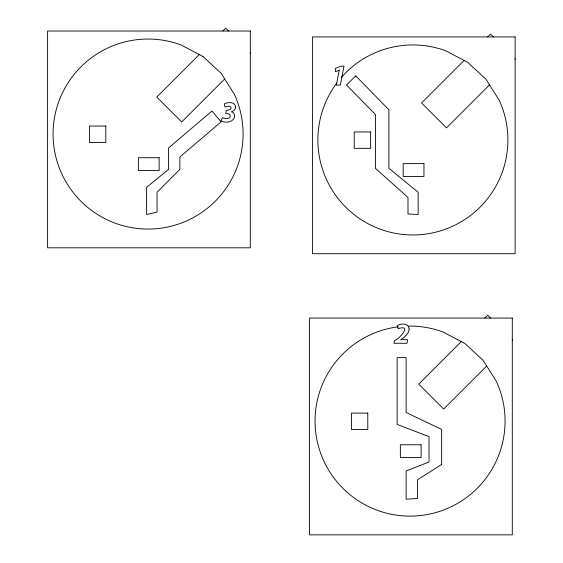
<?xml version="1.0" encoding="UTF-8"?>
<svg xmlns="http://www.w3.org/2000/svg" width="563" height="563" viewBox="0 0 563 563"><rect width="100%" height="100%" fill="white"/><g stroke="black" fill="none" stroke-linecap="round" stroke-linejoin="round"><path stroke-width="0.84" d="M199.288 54.555L156.767 97.068L181.673 121.974L224.693 78.954M222.821 31.021L225.686 28.15L228.557 31.021M250.317 53.33L250.317 52.774M464.095 60.452L421.581 102.973L446.487 127.878L489.507 84.851M487.628 36.919L490.5 34.054L493.371 36.919M515.124 59.235L515.124 58.679M461.266 341.6L418.752 384.121L443.658 409.027L486.678 365.999M484.799 318.067L487.671 315.203L490.542 318.067M512.295 340.383L512.295 339.827M336.808 83.035A95.013 95.013 0 0 0 344.211 205.608A95.013 95.013 0 0 0 466.326 218.507A95.013 95.013 0 0 0 499.184 100.193L485.953 79.214L467.74 62.373L445.79 50.818A95.013 95.013 0 0 0 341.122 77.694M398.203 326.829A95.013 95.013 0 0 0 317.49 442.511A95.013 95.013 0 0 0 440.808 511A95.013 95.013 0 0 0 496.355 381.341L483.124 360.362L464.911 343.521L442.961 331.966A95.013 95.013 0 0 0 408.506 326.104M235.615 107.019C235.637 109.412 233.483 111.143 231.393 111.77C233.891 112.241 235.186 115.007 234.504 117.336C232.653 122.509 225.432 123.29 221.139 120.883L222.42 117.597C224.736 118.744 228.311 119.426 230.063 117.02L230.056 114.845L229.31 114.05L225.714 113.43L226.326 110.228C228.212 110.39 231.759 109.623 231.055 107.076L228.859 106.09L224.954 107.019L224.377 103.881C227.952 101.882 235.186 101.72 235.615 107.019M409.118 329.186C408.998 334.105 404.255 337.033 400.814 339.7L407.605 339.7L406.965 343.282L394.001 343.282L394.529 340.573C399.561 338.933 412.51 323.992 398.196 328.665L397.351 325.66C401.123 322.993 409.048 323.253 409.118 329.186M339.215 70.101L336.385 85.097L340.404 85.097L343.986 66.174L340.552 66.174L335.309 68.475L335.457 71.733L339.215 70.101M179.871 169.364L157.035 192.286L157.035 212.075L146.612 214.51L146.612 187.345L168.59 169.364L168.59 147.935L211.941 111.038L221.139 121.847L179.871 156.971L179.871 169.364M355.767 75.899L346.498 84.971L375.437 114.528L375.437 168.316L407.992 197.444L407.992 213.961L418.147 214.51L418.147 192.286L388.906 168.316L388.906 109.75L355.767 75.899M441.624 464.496L417.514 479.746L417.514 498.452L406.134 499.233L406.134 470.978L429.02 462.026L429.02 436.635L397.147 424.439L397.147 357.618L406.134 357.618L406.134 412.496L441.624 429.414L441.624 464.496M250.317 31.021L47.595 31.021L47.595 247.797L250.317 247.797L250.317 31.021M515.124 36.919L312.409 36.919L312.409 253.702L515.124 253.702L515.124 36.919M105.809 126.049L89.426 126.049L89.426 142.432L105.809 142.432L105.809 126.049M370.616 131.953L354.24 131.953L354.24 148.336L370.616 148.336L370.616 131.953M159.132 157.717L138.371 157.717L138.371 170.547L159.132 170.547L159.132 157.717M423.946 163.622L403.185 163.622L403.185 176.451L423.946 176.451L423.946 163.622M512.295 318.067L309.58 318.067L309.58 534.85L512.295 534.85L512.295 318.067M367.787 413.101L351.411 413.101L351.411 429.485L367.787 429.485L367.787 413.101M421.117 444.77L400.356 444.77L400.356 457.599L421.117 457.599L421.117 444.77M202.926 56.469L180.983 44.92A95.013 95.013 0 0 0 53.464 125.338A95.013 95.013 0 0 0 164.15 227.691A95.013 95.013 0 0 0 234.37 94.288L221.139 73.31L202.926 56.469"/></g></svg>
